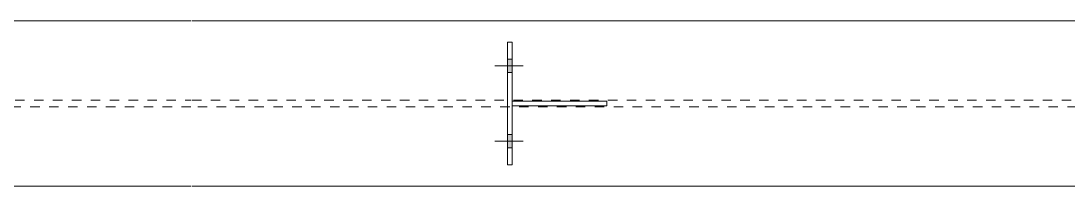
# Model space of a CAD drawing. Header units: millimetres. Extents: x 2 to 825, y 1 to 579.
# Drawn here: x 437.3 to 548, y 450.1 to 467.6 of the extents above; entities that cross this region are included whole.
import ezdxf

# ---------------------------------------------------------------- set-up
doc = ezdxf.new("R2010")
doc.units = ezdxf.units.MM
doc.linetypes.add('XKITLINE00', pattern=[0])
doc.linetypes.add('XKITLINE01', pattern=[4, 1, -1, 1, -1])
doc.layers.add('Bolt', color=3, linetype='Continuous', lineweight=0)
doc.layers.add('Part', color=2, linetype='Continuous', lineweight=0)

# ---------------------------------------------------------------- blocks, each defined once
blk = doc.blocks.new('*A57')
at = {"layer": 'Bolt'}
for points in [[(488.74, 463.53), (489.24, 463.53), (489.24, 462.13), (488.74, 462.13)], [(488.74, 463.53), (489.24, 463.53), (489.24, 462.13), (488.74, 462.13)], [(488.74, 455.53), (489.24, 455.53), (489.24, 454.13), (488.74, 454.13)], [(488.74, 455.53), (489.24, 455.53), (489.24, 454.13), (488.74, 454.13)]]:
    blk.add_hatch(color=3, dxfattribs=at).paths.add_polyline_path(points, flags=17)
at = {"layer": 'Bolt', "color": 3, "linetype": 'XKITLINE00', "lineweight": 0}
for p, q in [((489.24, 463.53), (488.74, 463.53)), ((489.24, 463.53), (488.74, 463.53)), ((490.4, 462.83), (487.4, 462.83)), ((490.4, 462.83), (487.4, 462.83)), ((489.24, 462.13), (488.74, 462.13)), ((489.24, 462.13), (488.74, 462.13)), ((489.24, 455.53), (488.74, 455.53)), ((489.24, 455.53), (488.74, 455.53)), ((490.4, 454.83), (487.4, 454.83)), ((490.4, 454.83), (487.4, 454.83)), ((489.24, 454.13), (488.74, 454.13)), ((489.24, 454.13), (488.74, 454.13))]:
    blk.add_line(p, q, dxfattribs=at)
blk = doc.blocks.new('*A68')
at = {"layer": 'Part', "color": 2, "linetype": 'XKITLINE00', "lineweight": 0}
for p, q in [((455.26, 467.58), (378.66, 467.58)), ((611.62, 467.58), (455.36, 467.58)), ((455.26, 450.08), (378.66, 450.08)), ((611.62, 450.08), (455.36, 450.08))]:
    blk.add_line(p, q, dxfattribs=at)
at = {"layer": 'Part', "color": 7, "linetype": 'XKITLINE01', "lineweight": 0}
for p, q in [((378.66, 459.18), (455.26, 459.18)), ((455.36, 459.18), (624.97, 459.18)), ((455.26, 458.48), (378.66, 458.48)), ((624.97, 458.48), (455.36, 458.48))]:
    blk.add_line(p, q, dxfattribs=at)
blk = doc.blocks.new('*A70')
at = {"layer": 'Part', "color": 2, "linetype": 'XKITLINE00', "lineweight": 0}
for p, q in [((489.24, 459.08), (499.24, 459.08)), ((499.24, 458.58), (489.24, 458.58)), ((499.24, 458.58), (499.24, 459.08))]:
    blk.add_line(p, q, dxfattribs=at)
at = {"layer": 'Part', "color": 7, "linetype": 'XKITLINE01', "lineweight": 0}
blk.add_line((489.24, 458.58), (489.24, 459.08), dxfattribs=at)
blk.add_line((489.24, 458.58), (489.24, 459.08), dxfattribs=at)
blk = doc.blocks.new('*A78')
at = {"layer": 'Part', "color": 2, "linetype": 'XKITLINE00', "lineweight": 0}
for p, q in [((488.74, 452.33), (488.74, 465.33)), ((488.74, 465.33), (489.24, 465.33)), ((489.24, 465.33), (489.24, 452.33)), ((489.24, 452.33), (488.74, 452.33))]:
    blk.add_line(p, q, dxfattribs=at)

msp = doc.modelspace()

# ---------------------------------------------------------------- block references
at = {"lineweight": 0}
for name in ['*A78', '*A57', '*A70']:
    msp.add_blockref(name, (0, 0), dxfattribs=at)
at = {"layer": 'Part', "lineweight": 0}
msp.add_blockref('*A68', (0, 0), dxfattribs=at)

doc.saveas('drawing.dxf')
